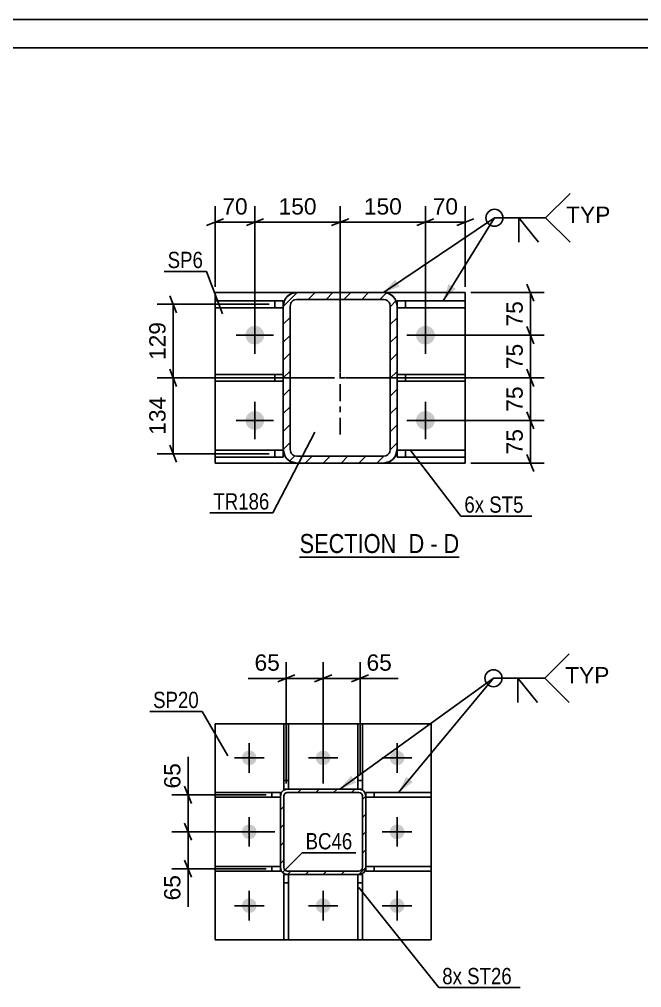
# Model space of a CAD drawing. Header units: millimetres. Extents: x 0 to 841, y 0 to 594.
# Drawn here: x 472.5 to 582, y 423.6 to 594 of the extents above; entities that cross this region are included whole.
import ezdxf

# ---------------------------------------------------------------- set-up
doc = ezdxf.new("R2010")
doc.units = ezdxf.units.MM
doc.linetypes.add('DXK_LINE_DOT2', pattern=[3.9198, 1.9599, -1.9599])
doc.linetypes.add('DXK_LINE_DOT3', pattern=[5.9187, 2.979, -0.9799, 0.9799, -0.9799])
doc.styles.add('Arial', font='ARIAL.TTF', dxfattribs={"height": 0.2})
doc.styles.add('Arial Narrow', font='ARIALN.TTF', dxfattribs={"height": 0.2})

# ---------------------------------------------------------------- blocks, each defined once
blk = doc.blocks.new('Unknown-814738463-1129')
at = {"color": 5, "linetype": 'Continuous'}
for p, q in [((841, 594), (0, 594)), ((836, 589), (5, 589))]:
    blk.add_line(p, q, dxfattribs=at)
blk = doc.blocks.new('Unknown-814738463-14 - 6816')
at = {"color": 6, "linetype": 'Continuous'}
blk.add_line((521.8, 499.35), (549.87, 499.35), dxfattribs=at)
at = {"color": 0, "linetype": 'Continuous'}
for points in [[(539.91, 500.1), (539.91, 503.6), (521.8, 503.6), (521.8, 500.1)], [(543.73, 500.1), (543.73, 503.6), (540.96, 503.6), (540.96, 500.1)], [(546.05, 500.1), (546.05, 503.6), (544.78, 503.6), (544.78, 500.1)], [(549.87, 500.1), (549.87, 503.6), (547.1, 503.6), (547.1, 500.1)]]:
    blk.add_wipeout(points, dxfattribs=at)
at = {"color": 7, "linetype": 'Continuous', "style": 'Arial Narrow'}
for s, p in [('SECTION ', (521.8, 500.1)), ('D', (540.96, 500.1)), ('D', (547.1, 500.1)), ('-', (544.78, 500.1))]:
    blk.add_text(s, height=3.34, dxfattribs=at).set_placement(p)
blk = doc.blocks.new('Part-814738463-2242 - 2132')
at = {"color": 2, "linetype": 'Continuous'}
for p, q in [((519.04, 432.05), (519.04, 443.55)), ((519.64, 443.55), (519.04, 443.55)), ((519.84, 443.55), (519.84, 432.05)), ((519.84, 432.05), (519.04, 432.05))]:
    blk.add_line(p, q, dxfattribs=at)
at = {"color": 7, "linetype": 'DXK_LINE_DOT2'}
for p, q in [((519.84, 443.55), (519.64, 443.55)), ((519.04, 442.05), (519.84, 442.05))]:
    blk.add_line(p, q, dxfattribs=at)
blk = doc.blocks.new('Part-814738463-2154 - 2132')
at = {"linetype": 'Continuous'}
h = blk.add_hatch(dxfattribs=at)
h.set_pattern_fill('', scale=0.7, style=0, pattern_type=0)
h.set_pattern_definition([(45, (532.2435, 443.5498), (-1.57154, 1.57154), [])])
h.paths.add_polyline_path([(519.64, 443.55), (532.24, 443.55), (532.7, 443.64), (533.09, 443.9), (533.35, 444.29), (533.44, 444.75), (533.44, 457.35), (533.35, 457.81), (533.09, 458.2), (532.7, 458.46), (532.24, 458.55), (519.64, 458.55), (519.18, 458.46), (518.8, 458.2), (518.53, 457.81), (518.44, 457.35), (518.44, 444.75), (518.53, 444.29), (518.8, 443.9), (519.18, 443.64)])
h.paths.add_polyline_path([(519.09, 444.52), (519.04, 444.75), (519.04, 457.35), (519.09, 457.58), (519.22, 457.77), (519.41, 457.9), (519.64, 457.95), (532.24, 457.95), (532.47, 457.9), (532.67, 457.77), (532.8, 457.58), (532.84, 457.35), (532.84, 444.75), (532.8, 444.52), (532.67, 444.33), (532.47, 444.2), (532.24, 444.15), (519.64, 444.15), (519.41, 444.2), (519.22, 444.33)])
at = {"color": 7, "linetype": 'DXK_LINE_DOT2'}
for p, q in [((519.18, 458.46), (519.64, 458.55)), ((532.24, 458.55), (519.64, 458.55)), ((532.24, 458.55), (532.7, 458.46)), ((518.44, 457.35), (518.53, 457.81)), ((518.44, 444.75), (518.44, 457.35)), ((519.09, 457.58), (519.04, 457.35)), ((519.04, 444.75), (519.04, 457.35)), ((519.22, 457.77), (519.09, 457.58)), ((519.41, 457.9), (519.22, 457.77)), ((519.64, 457.95), (519.41, 457.9)), ((532.24, 457.95), (519.64, 457.95)), ((532.47, 457.9), (532.24, 457.95)), ((532.67, 457.77), (532.47, 457.9)), ((532.8, 457.58), (532.67, 457.77)), ((532.84, 457.35), (532.8, 457.58)), ((532.84, 444.75), (532.84, 457.35)), ((533.35, 457.81), (533.44, 457.35)), ((533.44, 444.75), (533.44, 457.35)), ((518.53, 444.29), (518.44, 444.75)), ((519.04, 444.75), (519.09, 444.52)), ((532.8, 444.52), (532.84, 444.75)), ((533.44, 444.75), (533.35, 444.29)), ((519.09, 444.52), (519.22, 444.33)), ((519.64, 443.55), (519.18, 443.64)), ((519.22, 444.33), (519.41, 444.2)), ((519.41, 444.2), (519.64, 444.15)), ((519.64, 444.15), (532.24, 444.15)), ((532.24, 443.55), (519.64, 443.55)), ((532.24, 444.15), (532.47, 444.2)), ((532.7, 443.64), (532.24, 443.55)), ((532.47, 444.2), (532.67, 444.33)), ((532.67, 444.33), (532.8, 444.52))]:
    blk.add_line(p, q, dxfattribs=at)
at = {"color": 2, "linetype": 'Continuous'}
for p, q in [((519.64, 458.55), (519.18, 458.46)), ((519.64, 458.55), (532.24, 458.55)), ((532.7, 458.46), (532.24, 458.55)), ((518.53, 457.81), (518.44, 457.35)), ((518.44, 444.75), (518.44, 457.35)), ((519.04, 457.35), (519.09, 457.58)), ((519.04, 444.75), (519.04, 457.35)), ((519.09, 457.58), (519.22, 457.77)), ((519.22, 457.77), (519.41, 457.9)), ((519.41, 457.9), (519.64, 457.95)), ((519.64, 457.95), (532.24, 457.95)), ((532.24, 457.95), (532.47, 457.9)), ((532.47, 457.9), (532.67, 457.77)), ((532.67, 457.77), (532.8, 457.58)), ((532.8, 457.58), (532.84, 457.35)), ((532.84, 444.75), (532.84, 457.35)), ((533.44, 457.35), (533.35, 457.81)), ((533.44, 444.75), (533.44, 457.35)), ((518.44, 444.75), (518.53, 444.29)), ((519.09, 444.52), (519.04, 444.75)), ((532.84, 444.75), (532.8, 444.52)), ((533.35, 444.29), (533.44, 444.75)), ((519.22, 444.33), (519.09, 444.52)), ((519.18, 443.64), (519.64, 443.55)), ((519.41, 444.2), (519.22, 444.33)), ((519.64, 444.15), (519.41, 444.2)), ((519.64, 444.15), (532.24, 444.15)), ((519.64, 443.55), (532.24, 443.55)), ((532.47, 444.2), (532.24, 444.15)), ((532.24, 443.55), (532.7, 443.64)), ((532.67, 444.33), (532.47, 444.2)), ((532.8, 444.52), (532.67, 444.33))]:
    blk.add_line(p, q, dxfattribs=at)
at = {"color": 7, "linetype": 'DXK_LINE_DOT3'}
blk.add_line((525.94, 451.05), (525.94, 451.05), dxfattribs=at)
at = {"color": 7, "linetype": 'DXK_LINE_DOT2'}
for centre, start, end in [((519.64, 457.35), 112.5, 157.5), ((532.24, 457.35), 22.5, 67.5), ((519.64, 444.75), 202.5, 247.5), ((532.24, 444.75), 292.5, 337.5)]:
    blk.add_arc(centre, 1.2, start, end, dxfattribs=at)
at = {"color": 2, "linetype": 'Continuous'}
for centre, start, end in [((519.64, 457.35), 112.5, 157.5), ((532.24, 457.35), 22.5, 67.5), ((519.64, 444.75), 202.5, 247.5), ((532.24, 444.75), 292.5, 337.5)]:
    blk.add_arc(centre, 1.2, start, end, dxfattribs=at)
blk = doc.blocks.new('Part-814738463-2247 - 2132')
at = {"color": 2, "linetype": 'Continuous'}
for p, q in [((532.04, 458.55), (532.04, 470.05)), ((532.04, 470.05), (532.84, 470.05)), ((532.84, 470.05), (532.84, 458.55)), ((532.84, 458.55), (532.24, 458.55))]:
    blk.add_line(p, q, dxfattribs=at)
at = {"color": 7, "linetype": 'DXK_LINE_DOT2'}
for p, q in [((532.04, 460.05), (532.84, 460.05)), ((532.24, 458.55), (532.04, 458.55))]:
    blk.add_line(p, q, dxfattribs=at)
blk = doc.blocks.new('Part-814738463-2171 - 2132')
at = {"color": 2, "linetype": 'Continuous'}
for p, q in [((544.94, 470.05), (506.94, 470.05)), ((506.94, 470.05), (506.94, 432.05)), ((544.94, 432.05), (544.94, 470.05)), ((506.94, 432.05), (544.94, 432.05))]:
    blk.add_line(p, q, dxfattribs=at)
blk = doc.blocks.new('Part-814738463-2237 - 2132')
at = {"color": 2, "linetype": 'Continuous'}
for p, q in [((532.04, 432.05), (532.04, 443.55)), ((532.84, 443.55), (532.24, 443.55)), ((532.84, 443.55), (532.84, 432.05)), ((532.84, 432.05), (532.04, 432.05))]:
    blk.add_line(p, q, dxfattribs=at)
at = {"color": 7, "linetype": 'DXK_LINE_DOT2'}
for p, q in [((532.24, 443.55), (532.04, 443.55)), ((532.04, 442.05), (532.84, 442.05))]:
    blk.add_line(p, q, dxfattribs=at)
blk = doc.blocks.new('Part-814738463-2252 - 2132')
at = {"color": 2, "linetype": 'Continuous'}
for p, q in [((519.04, 458.55), (519.04, 470.05)), ((519.04, 470.05), (519.84, 470.05)), ((519.84, 470.05), (519.84, 458.55)), ((519.64, 458.55), (519.04, 458.55))]:
    blk.add_line(p, q, dxfattribs=at)
at = {"color": 7, "linetype": 'DXK_LINE_DOT2'}
for p, q in [((519.04, 460.05), (519.84, 460.05)), ((519.84, 458.55), (519.64, 458.55))]:
    blk.add_line(p, q, dxfattribs=at)
blk = doc.blocks.new('Part-814738463-2257 - 2132')
at = {"color": 2, "linetype": 'Continuous'}
for p, q in [((544.94, 444.95), (533.44, 444.95)), ((533.44, 444.15), (533.44, 444.75)), ((544.94, 444.95), (544.94, 444.15)), ((544.94, 444.15), (533.44, 444.15))]:
    blk.add_line(p, q, dxfattribs=at)
at = {"color": 7, "linetype": 'DXK_LINE_DOT2'}
for p, q in [((533.44, 444.75), (533.44, 444.95)), ((534.94, 444.15), (534.94, 444.95))]:
    blk.add_line(p, q, dxfattribs=at)
blk = doc.blocks.new('Part-814738463-2262 - 2132')
at = {"color": 2, "linetype": 'Continuous'}
for p, q in [((544.94, 457.95), (533.44, 457.95)), ((533.44, 457.35), (533.44, 457.95)), ((544.94, 457.15), (533.44, 457.15)), ((544.94, 457.95), (544.94, 457.15))]:
    blk.add_line(p, q, dxfattribs=at)
at = {"color": 7, "linetype": 'DXK_LINE_DOT2'}
for p, q in [((533.44, 457.15), (533.44, 457.35)), ((534.94, 457.15), (534.94, 457.95))]:
    blk.add_line(p, q, dxfattribs=at)
blk = doc.blocks.new('Part-814738463-2267 - 2132')
at = {"color": 2, "linetype": 'Continuous'}
for p, q in [((506.94, 444.15), (506.94, 444.95)), ((506.94, 444.95), (518.44, 444.95)), ((518.44, 444.15), (518.44, 444.75)), ((506.94, 444.15), (518.44, 444.15))]:
    blk.add_line(p, q, dxfattribs=at)
at = {"color": 7, "linetype": 'DXK_LINE_DOT2'}
for p, q in [((516.94, 444.15), (516.94, 444.95)), ((518.44, 444.95), (518.44, 444.75))]:
    blk.add_line(p, q, dxfattribs=at)
blk = doc.blocks.new('Part-814738463-2272 - 2132')
at = {"color": 2, "linetype": 'Continuous'}
for p, q in [((506.94, 457.15), (506.94, 457.95)), ((506.94, 457.95), (518.44, 457.95)), ((506.94, 457.15), (518.44, 457.15)), ((518.44, 457.35), (518.44, 457.95))]:
    blk.add_line(p, q, dxfattribs=at)
at = {"color": 7, "linetype": 'DXK_LINE_DOT2'}
for p, q in [((516.94, 457.15), (516.94, 457.95)), ((518.44, 457.15), (518.44, 457.35))]:
    blk.add_line(p, q, dxfattribs=at)
blk = doc.blocks.new('Bolt-814738463-2277 - 2132')
at = {"linetype": 'Continuous'}
for points in [[(514.24, 464.05, -1), (511.64, 464.05, -1)], [(527.24, 464.05, -1), (524.64, 464.05, -1)], [(540.24, 464.05, -1), (537.64, 464.05, -1)], [(514.24, 451.05, -1), (511.64, 451.05, -1)], [(540.24, 451.05, -1), (537.64, 451.05, -1)], [(514.24, 438.05, -1), (511.64, 438.05, -1)], [(527.24, 438.05, -1), (524.64, 438.05, -1)], [(540.24, 438.05, -1), (537.64, 438.05, -1)]]:
    blk.add_hatch(color=1, dxfattribs=at).paths.add_polyline_path(points)
at = {"color": 1, "linetype": 'Continuous'}
for p, q in [((512.94, 466.65), (512.94, 461.45)), ((525.94, 466.65), (525.94, 461.45)), ((538.94, 466.65), (538.94, 461.45)), ((510.34, 464.05), (515.54, 464.05)), ((523.34, 464.05), (528.54, 464.05)), ((536.34, 464.05), (541.54, 464.05)), ((512.94, 453.65), (512.94, 448.45)), ((538.94, 453.65), (538.94, 448.45)), ((510.34, 451.05), (515.54, 451.05)), ((536.34, 451.05), (541.54, 451.05)), ((512.94, 440.65), (512.94, 435.45)), ((525.94, 440.65), (525.94, 435.45)), ((538.94, 440.65), (538.94, 435.45)), ((510.34, 438.05), (515.54, 438.05)), ((523.34, 438.05), (528.54, 438.05)), ((536.34, 438.05), (541.54, 438.05))]:
    blk.add_line(p, q, dxfattribs=at)
blk = doc.blocks.new('Part-814738463-6892 - 6816')
at = {"color": 2, "linetype": 'Continuous'}
for p, q in [((506.93, 530.33), (506.93, 531.53)), ((506.93, 531.53), (518.93, 531.53)), ((506.93, 530.33), (518.93, 530.33))]:
    blk.add_line(p, q, dxfattribs=at)
at = {"color": 7, "linetype": 'DXK_LINE_DOT2'}
for p, q in [((517.43, 530.33), (517.43, 531.53)), ((518.93, 530.33), (518.93, 531.53))]:
    blk.add_line(p, q, dxfattribs=at)
blk = doc.blocks.new('Part-814738463-6884 - 6816')
at = {"linetype": 'Continuous'}
h = blk.add_hatch(dxfattribs=at)
h.set_pattern_fill('', scale=0.7, style=0, pattern_type=0)
h.set_pattern_definition([(45, (538.7518, 544.4517), (-1.57154, 1.57154), [])])
h.paths.add_polyline_path([(538.93, 543.53), (538.75, 544.45), (538.23, 545.23), (537.45, 545.75), (536.53, 545.93), (521.33, 545.93), (520.42, 545.75), (519.64, 545.23), (519.12, 544.45), (518.93, 543.53), (518.93, 518.33), (519.12, 517.41), (519.64, 516.64), (520.42, 516.12), (521.33, 515.93), (536.53, 515.93), (537.45, 516.12), (538.23, 516.64), (538.75, 517.41), (538.93, 518.33)])
h.paths.add_polyline_path([(537.64, 517.87), (537.38, 517.48), (536.99, 517.22), (536.53, 517.13), (521.33, 517.13), (520.88, 517.22), (520.49, 517.48), (520.23, 517.87), (520.13, 518.33), (520.13, 543.53), (520.23, 543.99), (520.49, 544.38), (520.88, 544.64), (521.33, 544.73), (536.53, 544.73), (536.99, 544.64), (537.38, 544.38), (537.64, 543.99), (537.73, 543.53), (537.73, 518.33)])
at = {"color": 7, "linetype": 'DXK_LINE_DOT2'}
for p, q in [((520.42, 545.75), (521.33, 545.93)), ((521.33, 545.93), (536.53, 545.93)), ((536.53, 545.93), (537.45, 545.75)), ((518.93, 543.53), (519.12, 544.45)), ((518.93, 543.53), (518.93, 518.33)), ((520.23, 543.99), (520.13, 543.53)), ((520.13, 518.33), (520.13, 543.53)), ((521.33, 544.73), (520.88, 544.64)), ((521.33, 544.73), (536.53, 544.73)), ((536.99, 544.64), (536.53, 544.73)), ((537.73, 543.53), (537.64, 543.99)), ((537.73, 518.33), (537.73, 543.53)), ((538.75, 544.45), (538.93, 543.53)), ((538.93, 543.53), (538.93, 518.33)), ((519.12, 517.41), (518.93, 518.33)), ((520.13, 518.33), (520.23, 517.87)), ((537.64, 517.87), (537.73, 518.33)), ((538.93, 518.33), (538.75, 517.41)), ((520.88, 517.22), (521.33, 517.13)), ((521.33, 517.13), (536.53, 517.13)), ((536.53, 517.13), (536.99, 517.22)), ((521.33, 515.93), (520.42, 516.12)), ((521.33, 515.93), (536.53, 515.93)), ((537.45, 516.12), (536.53, 515.93))]:
    blk.add_line(p, q, dxfattribs=at)
at = {"color": 2, "linetype": 'Continuous'}
for p, q in [((521.33, 545.93), (520.42, 545.75)), ((521.33, 545.93), (536.53, 545.93)), ((537.45, 545.75), (536.53, 545.93)), ((519.12, 544.45), (518.93, 543.53)), ((518.93, 518.33), (518.93, 543.53)), ((520.13, 543.53), (520.23, 543.99)), ((520.13, 518.33), (520.13, 543.53)), ((520.88, 544.64), (521.33, 544.73)), ((521.33, 544.73), (536.53, 544.73)), ((536.53, 544.73), (536.99, 544.64)), ((537.64, 543.99), (537.73, 543.53)), ((537.73, 518.33), (537.73, 543.53)), ((538.93, 543.53), (538.75, 544.45)), ((538.93, 518.33), (538.93, 543.53)), ((518.93, 518.33), (519.12, 517.41)), ((520.23, 517.87), (520.13, 518.33)), ((537.73, 518.33), (537.64, 517.87)), ((538.75, 517.41), (538.93, 518.33)), ((521.33, 517.13), (520.88, 517.22)), ((521.33, 517.13), (536.53, 517.13)), ((536.99, 517.22), (536.53, 517.13)), ((520.42, 516.12), (521.33, 515.93)), ((521.33, 515.93), (536.53, 515.93)), ((536.53, 515.93), (537.45, 516.12))]:
    blk.add_line(p, q, dxfattribs=at)
at = {"color": 7, "linetype": 'DXK_LINE_DOT3'}
for p, q in [((528.93, 520.93), (528.93, 540.93)), ((518.93, 530.93), (538.93, 530.93))]:
    blk.add_line(p, q, dxfattribs=at)
at = {"color": 7, "linetype": 'DXK_LINE_DOT2'}
for centre, radius, start, end in [((521.33, 543.53), 2.4, 112.5, 157.5), ((536.53, 543.53), 2.4, 22.5, 67.5), ((521.33, 543.53), 1.2, 112.5, 157.5), ((536.53, 543.53), 1.2, 22.5, 67.5), ((521.33, 518.33), 2.4, 202.5, 247.5), ((521.33, 518.33), 1.2, 202.5, 247.5), ((536.53, 518.33), 1.2, 292.5, 337.5), ((536.53, 518.33), 2.4, 292.5, 337.5)]:
    blk.add_arc(centre, radius, start, end, dxfattribs=at)
at = {"color": 2, "linetype": 'Continuous'}
for centre, radius, start, end in [((521.33, 543.53), 2.4, 112.5, 157.5), ((536.53, 543.53), 2.4, 22.5, 67.5), ((521.33, 543.53), 1.2, 112.5, 157.5), ((536.53, 543.53), 1.2, 22.5, 67.5), ((521.33, 518.33), 2.4, 202.5, 247.5), ((521.33, 518.33), 1.2, 202.5, 247.5), ((536.53, 518.33), 1.2, 292.5, 337.5), ((536.53, 518.33), 2.4, 292.5, 337.5)]:
    blk.add_arc(centre, radius, start, end, dxfattribs=at)
blk = doc.blocks.new('Part-814738463-6848 - 6816')
at = {"color": 2, "linetype": 'Continuous'}
for p, q in [((506.93, 516.97), (506.93, 518.17)), ((506.93, 518.17), (518.93, 518.17)), ((518.93, 516.97), (518.93, 518.17)), ((506.93, 516.97), (518.93, 516.97))]:
    blk.add_line(p, q, dxfattribs=at)
at = {"color": 7, "linetype": 'DXK_LINE_DOT2'}
blk.add_line((517.43, 516.97), (517.43, 518.17), dxfattribs=at)
blk = doc.blocks.new('Part-814738463-6853 - 6816')
at = {"color": 2, "linetype": 'Continuous'}
for p, q in [((506.93, 543.27), (506.93, 544.47)), ((506.93, 544.47), (518.93, 544.47)), ((518.93, 544.47), (518.93, 543.53)), ((506.93, 543.27), (518.93, 543.27))]:
    blk.add_line(p, q, dxfattribs=at)
at = {"color": 7, "linetype": 'DXK_LINE_DOT2'}
for p, q in [((517.43, 543.27), (517.43, 544.47)), ((518.93, 543.53), (518.93, 543.27))]:
    blk.add_line(p, q, dxfattribs=at)
blk = doc.blocks.new('Bolt-814738463-6858 - 6816')
at = {"linetype": 'Continuous'}
for points in [[(512.28, 538.43, -1), (515.58, 538.43, -1)], [(542.28, 538.43, -1), (545.58, 538.43, -1)], [(512.28, 523.43, -1), (515.58, 523.43, -1)], [(542.28, 523.43, -1), (545.58, 523.43, -1)]]:
    blk.add_hatch(color=1, dxfattribs=at).paths.add_polyline_path(points)
at = {"color": 1, "linetype": 'Continuous'}
for p, q in [((513.93, 535.13), (513.93, 541.73)), ((543.93, 535.13), (543.93, 541.73)), ((510.63, 538.43), (517.23, 538.43)), ((540.63, 538.43), (547.23, 538.43)), ((513.93, 520.13), (513.93, 526.73)), ((543.93, 520.13), (543.93, 526.73)), ((510.63, 523.43), (517.23, 523.43)), ((540.63, 523.43), (547.23, 523.43))]:
    blk.add_line(p, q, dxfattribs=at)
blk = doc.blocks.new('Part-814738463-6897 - 6816')
at = {"color": 2, "linetype": 'Continuous'}
for p, q in [((550.93, 518.17), (538.93, 518.17)), ((538.93, 516.97), (538.93, 518.17)), ((550.93, 518.17), (550.93, 516.97)), ((550.93, 516.97), (538.93, 516.97))]:
    blk.add_line(p, q, dxfattribs=at)
at = {"color": 7, "linetype": 'DXK_LINE_DOT2'}
blk.add_line((540.43, 516.97), (540.43, 518.17), dxfattribs=at)
blk = doc.blocks.new('Part-814738463-6902 - 6816')
at = {"color": 2, "linetype": 'Continuous'}
for p, q in [((550.93, 544.47), (538.93, 544.47)), ((538.93, 544.47), (538.93, 543.53)), ((550.93, 544.47), (550.93, 543.27)), ((550.93, 543.27), (538.93, 543.27))]:
    blk.add_line(p, q, dxfattribs=at)
at = {"color": 7, "linetype": 'DXK_LINE_DOT2'}
for p, q in [((538.93, 543.27), (538.93, 543.53)), ((540.43, 543.27), (540.43, 544.47))]:
    blk.add_line(p, q, dxfattribs=at)
blk = doc.blocks.new('Part-814738463-6907 - 6816')
at = {"color": 2, "linetype": 'Continuous'}
for p, q in [((550.93, 531.53), (538.93, 531.53)), ((550.93, 530.33), (538.93, 530.33)), ((550.93, 531.53), (550.93, 530.33))]:
    blk.add_line(p, q, dxfattribs=at)
at = {"color": 7, "linetype": 'DXK_LINE_DOT2'}
for p, q in [((538.93, 530.33), (538.93, 531.53)), ((540.43, 530.33), (540.43, 531.53))]:
    blk.add_line(p, q, dxfattribs=at)
blk = doc.blocks.new('Part-814738463-6912 - 6816')
at = {"color": 2, "linetype": 'Continuous'}
for p, q in [((521.33, 545.93), (506.93, 545.93)), ((506.93, 545.93), (506.93, 515.93)), ((550.93, 545.93), (536.53, 545.93)), ((550.93, 545.93), (550.93, 515.93)), ((506.93, 515.93), (521.33, 515.93)), ((550.93, 515.93), (536.53, 515.93))]:
    blk.add_line(p, q, dxfattribs=at)
at = {"color": 7, "linetype": 'DXK_LINE_DOT2'}
for p, q in [((536.53, 545.93), (521.33, 545.93)), ((536.53, 515.93), (521.33, 515.93))]:
    blk.add_line(p, q, dxfattribs=at)
blk = doc.blocks.new('StraightDimension-814738463-2313 - 2132')
at = {"color": 7, "linetype": 'Continuous'}
for p, q in [((501.58, 452.55), (502.78, 449.55)), ((517.44, 451.05), (499.33, 451.05)), ((502.18, 444.55), (502.18, 451.05)), ((502.78, 443.05), (501.58, 446.05)), ((515.94, 444.55), (499.33, 444.55))]:
    blk.add_line(p, q, dxfattribs=at)
at = {"color": 0}
blk.add_wipeout([(501.43, 444.02), (497.23, 444.02), (497.23, 438.38), (501.43, 438.38)], dxfattribs=at)
at = {"color": 7, "linetype": 'Continuous'}
blk.add_line((502.18, 444.55), (502.18, 437.85), dxfattribs=at)
blk.add_line((502.18, 444.55), (502.18, 437.85), dxfattribs=at)
at = {"color": 3, "style": 'Arial'}
blk.add_text('65', height=2.865, rotation=90.0002, dxfattribs=at).set_placement((500.83, 438.98))
blk = doc.blocks.new('StraightDimension-814738463-2297 - 2132')
at = {"color": 7, "linetype": 'Continuous'}
for p, q in [((519.44, 459.55), (519.44, 480.9)), ((525.94, 459.55), (525.94, 480.9)), ((517.94, 477.45), (520.94, 478.65)), ((519.44, 478.05), (525.94, 478.05)), ((527.44, 478.65), (524.44, 477.45))]:
    blk.add_line(p, q, dxfattribs=at)
at = {"color": 0}
blk.add_wipeout([(518.92, 478.8), (518.92, 483), (513.27, 483), (513.27, 478.8)], dxfattribs=at)
at = {"color": 7, "linetype": 'Continuous'}
blk.add_line((519.44, 478.05), (512.75, 478.05), dxfattribs=at)
blk.add_line((519.44, 478.05), (512.75, 478.05), dxfattribs=at)
at = {"color": 3, "style": 'Arial'}
blk.add_text('65', height=2.865, dxfattribs=at).set_placement((513.87, 479.4))
blk = doc.blocks.new('StraightDimension-814738463-2302 - 2132')
at = {"color": 7, "linetype": 'Continuous'}
for p, q in [((525.94, 459.55), (525.94, 480.9)), ((532.44, 461.05), (532.44, 480.9)), ((524.44, 477.45), (527.44, 478.65)), ((525.94, 478.05), (532.44, 478.05)), ((533.94, 478.65), (530.94, 477.45))]:
    blk.add_line(p, q, dxfattribs=at)
at = {"color": 0}
blk.add_wipeout([(538.62, 478.8), (538.62, 483), (532.97, 483), (532.97, 478.8)], dxfattribs=at)
at = {"color": 7, "linetype": 'Continuous'}
blk.add_line((532.44, 478.05), (539.14, 478.05), dxfattribs=at)
blk.add_line((532.44, 478.05), (539.14, 478.05), dxfattribs=at)
at = {"color": 3, "style": 'Arial'}
blk.add_text('65', height=2.865, dxfattribs=at).set_placement((533.57, 479.4))
blk = doc.blocks.new('StraightDimension-814738463-2307 - 2132')
at = {"color": 7, "linetype": 'Continuous'}
for p, q in [((501.58, 459.05), (502.78, 456.05)), ((515.94, 457.55), (499.33, 457.55)), ((502.18, 451.05), (502.18, 457.55)), ((502.78, 449.55), (501.58, 452.55)), ((517.44, 451.05), (499.33, 451.05))]:
    blk.add_line(p, q, dxfattribs=at)
at = {"color": 0}
blk.add_wipeout([(501.43, 463.72), (497.23, 463.72), (497.23, 458.07), (501.43, 458.07)], dxfattribs=at)
at = {"color": 7, "linetype": 'Continuous'}
blk.add_line((502.18, 457.55), (502.18, 464.25), dxfattribs=at)
blk.add_line((502.18, 457.55), (502.18, 464.25), dxfattribs=at)
at = {"color": 3, "style": 'Arial'}
blk.add_text('65', height=2.865, rotation=90.0002, dxfattribs=at).set_placement((500.83, 458.67))
blk = doc.blocks.new('StraightDimension-814738463-6947 - 6816')
at = {"color": 7, "linetype": 'Continuous'}
for p, q in [((506.93, 546.93), (506.93, 561.16)), ((513.93, 539.43), (513.93, 561.16)), ((505.43, 557.71), (508.43, 558.91)), ((515.43, 558.91), (512.43, 557.71)), ((506.93, 558.31), (513.93, 558.31))]:
    blk.add_line(p, q, dxfattribs=at)
at = {"color": 0}
blk.add_wipeout([(513.26, 559.06), (513.26, 563.26), (507.61, 563.26), (507.61, 559.06)], dxfattribs=at)
at = {"color": 3, "style": 'Arial'}
blk.add_text('70', height=2.865, dxfattribs=at).set_placement((508.21, 559.66))
blk = doc.blocks.new('StraightDimension-814738463-7023 - 6816')
at = {"color": 7, "linetype": 'Continuous'}
for p, q in [((544.93, 538.43), (564.79, 538.43)), ((561.79, 539.93), (562.99, 536.93)), ((562.39, 530.93), (562.39, 538.43)), ((562.99, 529.43), (561.79, 532.43)), ((529.93, 530.93), (564.79, 530.93))]:
    blk.add_line(p, q, dxfattribs=at)
at = {"color": 0}
blk.add_wipeout([(561.64, 537.51), (557.44, 537.51), (557.44, 531.86), (561.64, 531.86)], dxfattribs=at)
at = {"color": 3, "style": 'Arial'}
blk.add_text('75', height=2.865, rotation=90.0002, dxfattribs=at).set_placement((561.04, 532.46))
blk = doc.blocks.new('StraightDimension-814738463-7036 - 6816')
at = {"color": 7, "linetype": 'Continuous'}
for p, q in [((561.79, 532.43), (562.99, 529.43)), ((529.93, 530.93), (564.79, 530.93)), ((562.39, 523.43), (562.39, 530.93)), ((562.99, 521.93), (561.79, 524.93)), ((544.93, 523.43), (564.79, 523.43))]:
    blk.add_line(p, q, dxfattribs=at)
at = {"color": 0}
blk.add_wipeout([(561.64, 530.01), (557.44, 530.01), (557.44, 524.36), (561.64, 524.36)], dxfattribs=at)
at = {"color": 3, "style": 'Arial'}
blk.add_text('75', height=2.865, rotation=90.0002, dxfattribs=at).set_placement((561.04, 524.96))
blk = doc.blocks.new('StraightDimension-814738463-6980 - 6816')
at = {"color": 7, "linetype": 'Continuous'}
for p, q in [((513.93, 539.43), (513.93, 561.16)), ((528.93, 531.93), (528.93, 561.16)), ((515.43, 558.91), (512.43, 557.71)), ((527.43, 557.71), (530.43, 558.91)), ((513.93, 558.31), (528.93, 558.31))]:
    blk.add_line(p, q, dxfattribs=at)
at = {"color": 0}
blk.add_wipeout([(525.37, 559.06), (525.37, 563.26), (517.5, 563.26), (517.5, 559.06)], dxfattribs=at)
at = {"color": 3, "style": 'Arial'}
blk.add_text('150', height=2.865, dxfattribs=at).set_placement((518.1, 559.66))
blk = doc.blocks.new('StraightDimension-814738463-6970 - 6816')
at = {"color": 7, "linetype": 'Continuous'}
for p, q in [((543.93, 539.43), (543.93, 561.16)), ((550.93, 546.93), (550.93, 561.16)), ((542.43, 557.71), (545.43, 558.91)), ((552.43, 558.91), (549.43, 557.71)), ((543.93, 558.31), (550.93, 558.31))]:
    blk.add_line(p, q, dxfattribs=at)
at = {"color": 0}
blk.add_wipeout([(550.26, 559.06), (550.26, 563.26), (544.61, 563.26), (544.61, 559.06)], dxfattribs=at)
at = {"color": 3, "style": 'Arial'}
blk.add_text('70', height=2.865, dxfattribs=at).set_placement((545.21, 559.66))
blk = doc.blocks.new('StraightDimension-814738463-6957 - 6816')
at = {"color": 7, "linetype": 'Continuous'}
for p, q in [((528.93, 531.93), (528.93, 561.16)), ((543.93, 539.43), (543.93, 561.16)), ((530.43, 558.91), (527.43, 557.71)), ((542.43, 557.71), (545.43, 558.91)), ((528.93, 558.31), (543.93, 558.31))]:
    blk.add_line(p, q, dxfattribs=at)
at = {"color": 0}
blk.add_wipeout([(540.37, 559.06), (540.37, 563.26), (532.5, 563.26), (532.5, 559.06)], dxfattribs=at)
at = {"color": 3, "style": 'Arial'}
blk.add_text('150', height=2.865, dxfattribs=at).set_placement((533.1, 559.66))
blk = doc.blocks.new('StraightDimension-814738463-6994 - 6816')
at = {"color": 7, "linetype": 'Continuous'}
for p, q in [((500.17, 542.37), (498.97, 545.37)), ((516.43, 543.87), (496.72, 543.87)), ((499.57, 530.93), (499.57, 543.87)), ((498.97, 532.43), (500.17, 529.43)), ((527.93, 530.93), (496.72, 530.93))]:
    blk.add_line(p, q, dxfattribs=at)
at = {"color": 0}
blk.add_wipeout([(498.82, 541.33), (494.62, 541.33), (494.62, 533.46), (498.82, 533.46)], dxfattribs=at)
at = {"color": 3, "style": 'Arial'}
blk.add_text('129', height=2.865, rotation=90.0002, dxfattribs=at).set_placement((498.22, 534.06))
blk = doc.blocks.new('StraightDimension-814738463-7003 - 6816')
at = {"color": 7, "linetype": 'Continuous'}
for p, q in [((500.17, 529.43), (498.97, 532.43)), ((527.93, 530.93), (496.72, 530.93)), ((499.57, 517.57), (499.57, 530.93)), ((498.97, 519.07), (500.17, 516.07)), ((516.43, 517.57), (496.72, 517.57))]:
    blk.add_line(p, q, dxfattribs=at)
at = {"color": 0}
blk.add_wipeout([(498.82, 528.18), (494.62, 528.18), (494.62, 520.31), (498.82, 520.31)], dxfattribs=at)
at = {"color": 3, "style": 'Arial'}
blk.add_text('134', height=2.865, rotation=90.0002, dxfattribs=at).set_placement((498.22, 520.91))
blk = doc.blocks.new('StraightDimension-814738463-7013 - 6816')
at = {"color": 7, "linetype": 'Continuous'}
for p, q in [((561.79, 547.43), (562.99, 544.43)), ((551.93, 545.93), (564.79, 545.93)), ((562.39, 538.43), (562.39, 545.93)), ((544.93, 538.43), (564.79, 538.43)), ((562.99, 536.93), (561.79, 539.93))]:
    blk.add_line(p, q, dxfattribs=at)
at = {"color": 0}
blk.add_wipeout([(561.64, 545.01), (557.44, 545.01), (557.44, 539.36), (561.64, 539.36)], dxfattribs=at)
at = {"color": 3, "style": 'Arial'}
blk.add_text('75', height=2.865, rotation=90.0002, dxfattribs=at).set_placement((561.04, 539.96))
blk = doc.blocks.new('StraightDimension-814738463-7049 - 6816')
at = {"color": 7, "linetype": 'Continuous'}
for p, q in [((561.79, 524.93), (562.99, 521.93)), ((544.93, 523.43), (564.79, 523.43)), ((562.39, 515.93), (562.39, 523.43)), ((562.99, 514.43), (561.79, 517.43)), ((551.93, 515.93), (564.79, 515.93))]:
    blk.add_line(p, q, dxfattribs=at)
at = {"color": 0}
blk.add_wipeout([(561.64, 522.51), (557.44, 522.51), (557.44, 516.86), (561.64, 516.86)], dxfattribs=at)
at = {"color": 3, "style": 'Arial'}
blk.add_text('75', height=2.865, rotation=90.0002, dxfattribs=at).set_placement((561.04, 517.46))
blk = doc.blocks.new('Mark-814738463-2150 - 2132')
at = {"color": 0}
blk.add_wipeout([(531.07, 447.96), (531.07, 450.96), (522.85, 450.96), (522.85, 447.96)], dxfattribs=at)
blk.add_wipeout([(531.07, 447.96), (531.07, 450.96), (522.85, 450.96), (522.85, 447.96)], dxfattribs=at)
at = {"color": 30, "linetype": 'Continuous'}
for p, q in [((518.71, 443.82), (522.25, 447.36)), ((522.25, 447.36), (531.67, 447.36))]:
    blk.add_line(p, q, dxfattribs=at)
at = {"color": 3, "style": 'Arial Narrow'}
blk.add_text('BC46', height=2.863, dxfattribs=at).set_placement((522.85, 447.96))
blk = doc.blocks.new('Mark-814738463-2167 - 2132')
at = {"color": 0}
blk.add_wipeout([(504.07, 472.82), (504.07, 475.82), (496.03, 475.82), (496.03, 472.82)], dxfattribs=at)
blk.add_wipeout([(504.07, 472.82), (504.07, 475.82), (496.03, 475.82), (496.03, 472.82)], dxfattribs=at)
at = {"color": 30, "linetype": 'Continuous'}
for p in [(495.43, 472.22), (509.17, 464.42)]:
    blk.add_line(p, (504.67, 472.22), dxfattribs=at)
at = {"color": 3, "style": 'Arial Narrow'}
blk.add_text('SP20', height=2.863, dxfattribs=at).set_placement((496.03, 472.82))
blk = doc.blocks.new('WeldMark-814738463-2319 - 2132')
at = {"linetype": 'Continuous'}
for points in [[(531.74, 459.7), (528.87, 458.55), (530.86, 460.91)], [(541.69, 459.78), (539.19, 457.95), (540.53, 460.74)]]:
    blk.add_hatch(color=30, dxfattribs=at).paths.add_polyline_path(points)
at = {"color": 30, "linetype": 'Continuous'}
for p, q in [((528.87, 458.55), (555.9, 478.07)), ((539.19, 457.95), (555.9, 478.07)), ((555.9, 478.07), (564.9, 478.07))]:
    blk.add_line(p, q, dxfattribs=at)
at = {"color": 3, "linetype": 'Continuous'}
for q in [(563.62, 473.78), (560.19, 473.78)]:
    blk.add_line((560.19, 478.07), q, dxfattribs=at)
for start, end in [(90, 270), (270, 90)]:
    blk.add_arc((555.9, 478.07), 1.5, start, end, dxfattribs=at)
at = {"color": 0, "linetype": 'Continuous'}
blk.add_wipeout([(576.28, 477.17), (576.28, 480.17), (568.5, 480.17), (568.5, 477.17)], dxfattribs=at)
blk.add_wipeout([(576.28, 477.17), (576.28, 480.17), (568.5, 480.17), (568.5, 477.17)], dxfattribs=at)
at = {"color": 3, "linetype": 'Continuous'}
for q in [(569.19, 482.35), (569.19, 473.78)]:
    blk.add_line((564.9, 478.07), q, dxfattribs=at)
at = {"color": 3, "linetype": 'Continuous', "style": 'Arial'}
blk.add_text('TYP', height=2.865, dxfattribs=at).set_placement((568.5, 477.17))
blk = doc.blocks.new('MarkSet-814738463-2376 - 2132')
at = {"color": 0}
for points in [[(550.36, 424.23), (550.36, 427.23), (546.89, 427.23), (546.89, 424.23)], [(559.11, 424.23), (559.11, 427.23), (551.26, 427.23), (551.26, 424.23)]]:
    blk.add_wipeout(points, dxfattribs=at)
for points in [[(550.36, 424.23), (550.36, 427.23), (546.89, 427.23), (546.89, 424.23)], [(559.11, 424.23), (559.11, 427.23), (551.26, 427.23), (551.26, 424.23)]]:
    blk.add_wipeout(points, dxfattribs=at)
at = {"color": 30, "linetype": 'Continuous'}
for p, q in [((532.23, 441.22), (546.29, 423.63)), ((546.29, 423.63), (560.61, 423.63))]:
    blk.add_line(p, q, dxfattribs=at)
at = {"color": 3, "style": 'Arial Narrow'}
for s, p in [('8x', (546.89, 424.23)), ('ST26', (551.26, 424.23))]:
    blk.add_text(s, height=2.863, dxfattribs=at).set_placement(p)
blk = doc.blocks.new('Mark-814738463-6880 - 6816')
at = {"color": 0}
blk.add_wipeout([(516.5, 507.75), (516.5, 510.75), (506.63, 510.75), (506.63, 507.75)], dxfattribs=at)
blk.add_wipeout([(516.5, 507.75), (516.5, 510.75), (506.63, 510.75), (506.63, 507.75)], dxfattribs=at)
at = {"color": 30, "linetype": 'Continuous'}
for p in [(524.48, 521.38), (506.03, 507.15)]:
    blk.add_line(p, (517.1, 507.15), dxfattribs=at)
at = {"color": 3, "style": 'Arial Narrow'}
blk.add_text('TR186', height=2.863, dxfattribs=at).set_placement((506.63, 507.75))
blk = doc.blocks.new('Mark-814738463-6908 - 6816')
at = {"color": 0}
blk.add_wipeout([(504.8, 550.24), (504.8, 553.24), (498.59, 553.24), (498.59, 550.24)], dxfattribs=at)
blk.add_wipeout([(504.8, 550.24), (504.8, 553.24), (498.59, 553.24), (498.59, 550.24)], dxfattribs=at)
at = {"color": 30, "linetype": 'Continuous'}
for p in [(497.99, 549.64), (508.21, 542.19)]:
    blk.add_line(p, (505.4, 549.64), dxfattribs=at)
at = {"color": 3, "style": 'Arial Narrow'}
blk.add_text('SP6', height=2.863, dxfattribs=at).set_placement((498.59, 550.24))
blk = doc.blocks.new('WeldMark-814738463-7059 - 6816')
at = {"linetype": 'Continuous'}
for points in [[(539.44, 546.99), (536.53, 545.93), (538.6, 548.23)], [(549.26, 546.62), (547.04, 544.47), (547.98, 547.41)]]:
    blk.add_hatch(color=30, dxfattribs=at).paths.add_polyline_path(points)
at = {"color": 30, "linetype": 'Continuous'}
for p, q in [((536.53, 545.93), (556.07, 559.09)), ((547.04, 544.47), (556.07, 559.09)), ((556.07, 559.09), (565.07, 559.09))]:
    blk.add_line(p, q, dxfattribs=at)
at = {"color": 3, "linetype": 'Continuous'}
for q in [(563.79, 554.81), (560.36, 554.81)]:
    blk.add_line((560.36, 559.09), q, dxfattribs=at)
for start, end in [(90, 270), (270, 90)]:
    blk.add_arc((556.07, 559.09), 1.5, start, end, dxfattribs=at)
at = {"color": 0, "linetype": 'Continuous'}
blk.add_wipeout([(576.45, 558.19), (576.45, 561.19), (568.67, 561.19), (568.67, 558.19)], dxfattribs=at)
blk.add_wipeout([(576.45, 558.19), (576.45, 561.19), (568.67, 561.19), (568.67, 558.19)], dxfattribs=at)
at = {"color": 3, "linetype": 'Continuous'}
for q in [(569.36, 563.38), (569.36, 554.81)]:
    blk.add_line((565.07, 559.09), q, dxfattribs=at)
at = {"color": 3, "linetype": 'Continuous', "style": 'Arial'}
blk.add_text('TYP', height=2.865, dxfattribs=at).set_placement((568.67, 558.19))
blk = doc.blocks.new('MarkSet-814738463-7108 - 6816')
at = {"color": 0}
for points in [[(554.25, 507.2), (554.25, 510.2), (550.78, 510.2), (550.78, 507.2)], [(561.17, 507.2), (561.17, 510.2), (555.15, 510.2), (555.15, 507.2)]]:
    blk.add_wipeout(points, dxfattribs=at)
for points in [[(554.25, 507.2), (554.25, 510.2), (550.78, 510.2), (550.78, 507.2)], [(561.17, 507.2), (561.17, 510.2), (555.15, 510.2), (555.15, 507.2)]]:
    blk.add_wipeout(points, dxfattribs=at)
at = {"color": 30, "linetype": 'Continuous'}
for p, q in [((541.36, 518.11), (550.18, 506.6)), ((550.18, 506.6), (562.67, 506.6))]:
    blk.add_line(p, q, dxfattribs=at)
at = {"color": 3, "style": 'Arial Narrow'}
for s, p in [('6x', (550.78, 507.2)), ('ST5', (555.15, 507.2))]:
    blk.add_text(s, height=2.863, dxfattribs=at).set_placement(p)

msp = doc.modelspace()

# ---------------------------------------------------------------- block references
for name in ['Unknown-814738463-1129', 'Part-814738463-6912 - 6816', 'Part-814738463-6884 - 6816', 'Part-814738463-6853 - 6816', 'Part-814738463-6902 - 6816', 'Bolt-814738463-6858 - 6816', 'Part-814738463-6892 - 6816', 'Part-814738463-6907 - 6816', 'Part-814738463-6848 - 6816', 'Part-814738463-6897 - 6816', 'Part-814738463-2171 - 2132', 'Part-814738463-2252 - 2132', 'Part-814738463-2247 - 2132', 'Bolt-814738463-2277 - 2132', 'Part-814738463-2154 - 2132', 'Part-814738463-2272 - 2132', 'Part-814738463-2262 - 2132', 'Part-814738463-2267 - 2132', 'Part-814738463-2257 - 2132', 'Part-814738463-2242 - 2132', 'Part-814738463-2237 - 2132']:
    msp.add_blockref(name, (0, 0))

# ---------------------------------------------------------------- next in the draw order: block references
for name in ['StraightDimension-814738463-6947 - 6816', 'StraightDimension-814738463-7023 - 6816', 'Unknown-814738463-14 - 6816', 'StraightDimension-814738463-2297 - 2132', 'StraightDimension-814738463-2313 - 2132', 'Mark-814738463-2150 - 2132', 'MarkSet-814738463-2376 - 2132']:
    msp.add_blockref(name, (0, 0))

# ---------------------------------------------------------------- next in the draw order: block references
for name in ['StraightDimension-814738463-6970 - 6816', 'StraightDimension-814738463-7036 - 6816', 'StraightDimension-814738463-2302 - 2132', 'StraightDimension-814738463-2307 - 2132']:
    msp.add_blockref(name, (0, 0))

# ---------------------------------------------------------------- next in the draw order: block references
for name in ['StraightDimension-814738463-6980 - 6816', 'StraightDimension-814738463-7049 - 6816', 'WeldMark-814738463-2319 - 2132', 'Mark-814738463-2167 - 2132']:
    msp.add_blockref(name, (0, 0))

# ---------------------------------------------------------------- next in the draw order: block references
for name in ['StraightDimension-814738463-6957 - 6816', 'MarkSet-814738463-7108 - 6816']:
    msp.add_blockref(name, (0, 0))

# ---------------------------------------------------------------- next in the draw order: block references
for name in ['StraightDimension-814738463-7013 - 6816', 'StraightDimension-814738463-6994 - 6816']:
    msp.add_blockref(name, (0, 0))

# ---------------------------------------------------------------- next in the draw order: block references
for name in ['WeldMark-814738463-7059 - 6816', 'Mark-814738463-6908 - 6816', 'StraightDimension-814738463-7003 - 6816']:
    msp.add_blockref(name, (0, 0))

# ---------------------------------------------------------------- next in the draw order: block references
msp.add_blockref('Mark-814738463-6880 - 6816', (0, 0))

doc.saveas('drawing.dxf')
